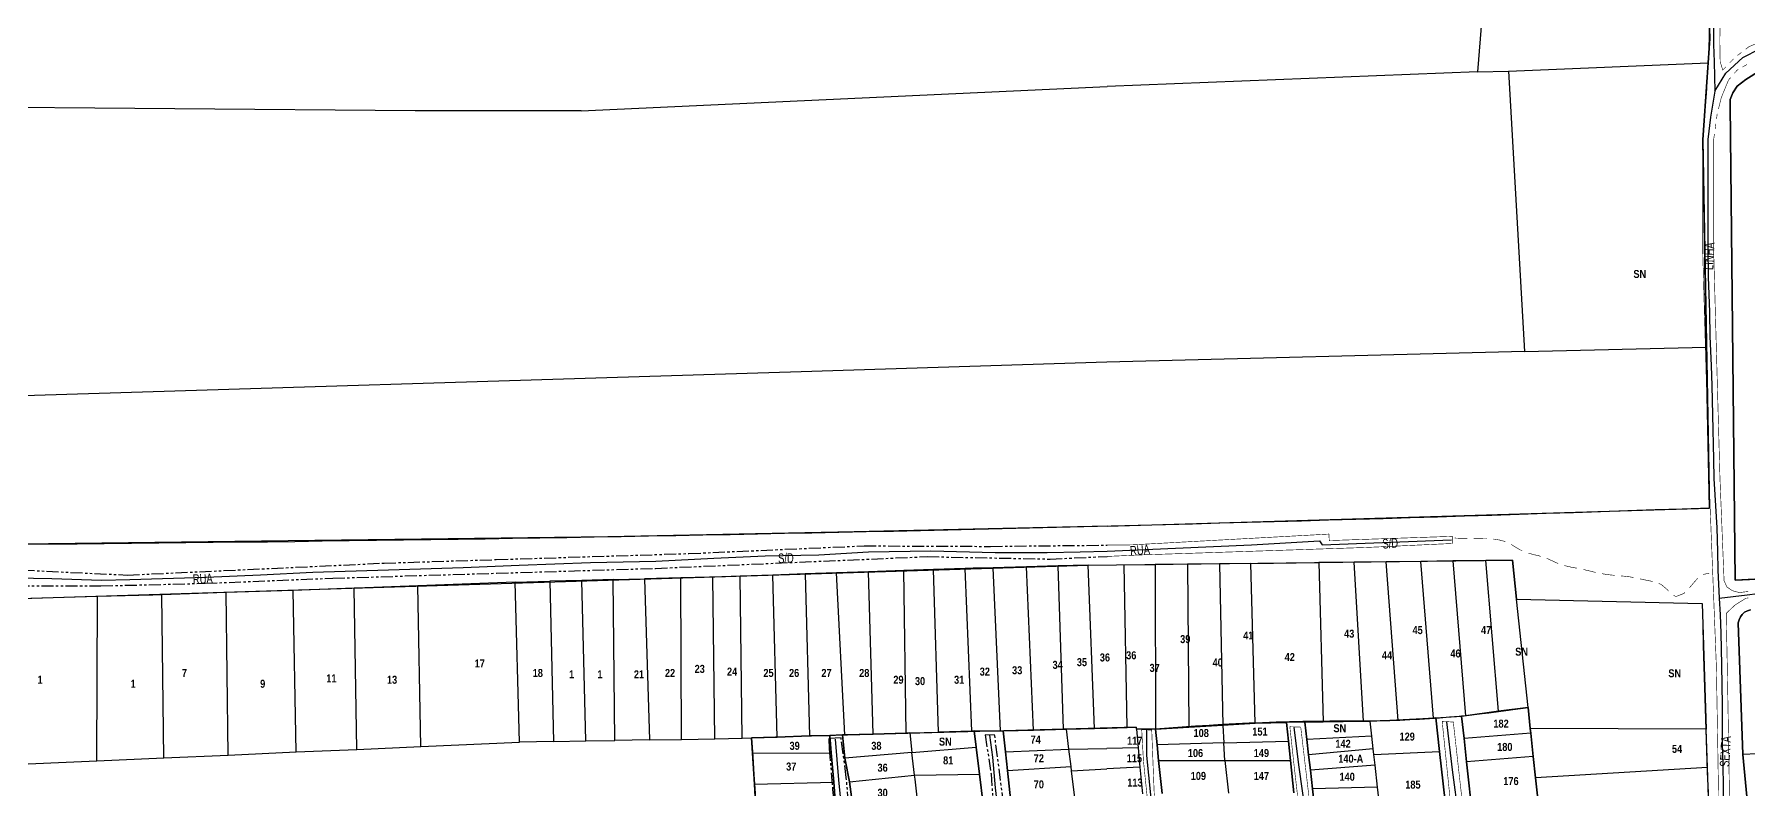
# Model space of a CAD drawing. Extents: x 204834 to 208707, y 4853033 to 4855981.
# Drawn here: x 206621 to 207156, y 4854505 to 4854741 of the extents above; entities that cross this region are included whole.
import ezdxf
from ezdxf.enums import TextEntityAlignment as Align

# ---------------------------------------------------------------- set-up
doc = ezdxf.new("R2010")
doc.units = 0
doc.header["$LTSCALE"] = 1.5
doc.header["$MEASUREMENT"] = 0
doc.linetypes.add('PHANTOMX2', pattern=[5, 2.5, -0.5, 0.5, -0.5, 0.5, -0.5])
doc.linetypes.add('TRACO_15', pattern=[3, 2, -1])
for name, color, linetype in [('CD-MALHA-LOTES', 40, 'CONTINUOUS'), ('RU-QUADRAS', 6, 'CONTINUOUS'), ('SV-CAMINHO-TRILHA', 20, 'CONTINUOUS'), ('SV-EIXO-ROD-ESTR', 7, 'CONTINUOUS'), ('SV-EIXO-RUA-N-PAV', 6, 'CONTINUOUS'), ('SV-EST-M-N-PAV', 1, 'PHANTOMX2'), ('SV-RUA-NAO-PAV-S-GUIA-C-GUIA', 7, 'PHANTOMX2'), ('SV-TXT-RUA-N-PAV-S-GUIA-C-GUIA', 7, 'CONTINUOUS'), ('Th_NmrPort', 7, 'CONTINUOUS')]:
    doc.layers.add(name, color=color, linetype=linetype)
doc.styles.add('ARIAL', font='ARIAL.TTF')
doc.styles.get("Standard").update_dxf_attribs({"font": 'swisscbo.ttf'})

msp = doc.modelspace()

# ---------------------------------------------------------------- linework, layer by layer
at = {"layer": 'CD-MALHA-LOTES', "linetype": 'Continuous'}
for p, q in [((207074.03, 4854762.62), (207071.32, 4854729.74)), ((207143.91, 4854740.16), (207143.1, 4854764.1)), ((207143.38, 4854732.59), (207143.91, 4854740.16)), ((207071.32, 4854729.74), (207081.01, 4854729.97)), ((207081.01, 4854729.97), (207143.38, 4854732.59)), ((207081.01, 4854729.97), (207086, 4854642.25)), ((207141.68, 4854708.51), (207143.38, 4854732.59)), ((207159.66, 4854730.14), (207155.2, 4854727.34)), ((206791.38, 4854717.5), (206955.62, 4854725.15)), ((207071.32, 4854729.74), (206955.62, 4854725.15)), ((207152.49, 4854725.24), (207151.09, 4854723.14)), ((207155.2, 4854727.34), (207152.49, 4854725.24)), ((207150.3, 4854721.04), (207150.21, 4854719.29)), ((207150.21, 4854719.29), (207151.79, 4854570.76)), ((207151.09, 4854723.14), (207150.3, 4854721.04)), ((207142.72, 4854643.67), (207141.68, 4854708.51)), ((207086, 4854642.25), (206955.6, 4854638.97)), ((207086, 4854642.25), (207142.72, 4854643.67)), ((207143.77, 4854593.33), (207142.72, 4854643.67)), ((206955.69, 4854587.66), (207143.77, 4854593.33)), ((206920.01, 4854574.69), (206913.77, 4854574.52)), ((206930.43, 4854574.98), (206920.01, 4854574.69)), ((206922.36, 4854523.65), (206920.01, 4854574.69)), ((206940.36, 4854575.26), (206930.43, 4854574.98)), ((206932.61, 4854523.93), (206930.43, 4854574.98)), ((206949.7, 4854575.52), (206940.36, 4854575.26)), ((206941.98, 4854524.18), (206940.36, 4854575.26)), ((206951.71, 4854524.44), (206949.7, 4854575.52)), ((206960.97, 4854575.56), (206970.65, 4854575.68)), ((206961.94, 4854524.73), (206960.97, 4854575.56)), ((206980.79, 4854575.8), (206970.65, 4854575.68)), ((206970.65, 4854575.68), (206970.72, 4854524.22)), ((206990.79, 4854575.92), (206980.79, 4854575.8)), ((206980.79, 4854575.8), (206981.15, 4854524.85)), ((207000.56, 4854576.04), (206990.79, 4854575.92)), ((206990.79, 4854575.92), (206991.78, 4854525.39)), ((207000.56, 4854576.04), (207021.75, 4854576.29)), ((207001.92, 4854526.12), (207000.56, 4854576.04)), ((207032.81, 4854576.42), (207021.75, 4854576.29)), ((207021.75, 4854576.29), (207023.1, 4854526.49)), ((207042.83, 4854576.55), (207032.81, 4854576.42)), ((207035.71, 4854526.7), (207032.81, 4854576.42)), ((207053.67, 4854576.68), (207042.83, 4854576.55)), ((207046.55, 4854526.91), (207042.83, 4854576.55)), ((207063.66, 4854576.8), (207053.67, 4854576.68)), ((207057.58, 4854527.67), (207053.67, 4854576.68)), ((207073.98, 4854576.92), (207063.66, 4854576.8)), ((207063.66, 4854576.8), (207067.55, 4854528.43)), ((207082.25, 4854577.02), (207073.98, 4854576.92)), ((207077.84, 4854529.8), (207073.98, 4854576.92)), ((207083.54, 4854564.81), (207082.25, 4854577.02)), ((207151.79, 4854570.76), (207251.79, 4854575.92)), ((206770.68, 4854570.2), (206740.35, 4854569.03)), ((206770.68, 4854570.2), (206781.58, 4854570.47)), ((206772.09, 4854520.2), (206770.68, 4854570.2)), ((206791.51, 4854570.72), (206781.58, 4854570.47)), ((206781.58, 4854570.47), (206782.71, 4854520.38)), ((206801.3, 4854570.96), (206791.51, 4854570.72)), ((206792.82, 4854520.54), (206791.51, 4854570.72)), ((206801.3, 4854570.96), (206811.13, 4854571.2)), ((206801.87, 4854520.69), (206801.3, 4854570.96)), ((206822.44, 4854571.48), (206811.13, 4854571.2)), ((206811.13, 4854571.2), (206812.71, 4854520.86)), ((206831.4, 4854571.7), (206822.44, 4854571.48)), ((206822.73, 4854521.03), (206822.44, 4854571.48)), ((206832.43, 4854571.74), (206831.4, 4854571.7)), ((206840.97, 4854572.03), (206832.43, 4854571.74)), ((206833.13, 4854521.2), (206832.43, 4854571.74)), ((206851.25, 4854572.38), (206840.97, 4854572.03)), ((206841.68, 4854521.36), (206840.97, 4854572.03)), ((206861.36, 4854572.73), (206851.25, 4854572.38)), ((206852.57, 4854521.73), (206851.25, 4854572.38)), ((206871.15, 4854573.06), (206861.36, 4854572.73)), ((206861.36, 4854572.73), (206862.64, 4854522.08)), ((206881.09, 4854573.4), (206871.15, 4854573.06)), ((206873.68, 4854522.42), (206871.15, 4854573.06)), ((206892.1, 4854573.78), (206881.09, 4854573.4)), ((206882.53, 4854522.69), (206881.09, 4854573.4)), ((206901.45, 4854574.1), (206892.1, 4854573.78)), ((206892.82, 4854523.01), (206892.1, 4854573.78)), ((206911.29, 4854574.43), (206901.45, 4854574.1)), ((206902.93, 4854523.32), (206901.45, 4854574.1)), ((206913.77, 4854574.52), (206911.29, 4854574.43)), ((206913.33, 4854523.64), (206911.29, 4854574.43)), ((206640.31, 4854565.67), (206599.7, 4854564.53)), ((206640.02, 4854514.28), (206640.31, 4854565.67)), ((206657.55, 4854566.16), (206640.31, 4854565.67)), ((206660.4, 4854566.26), (206657.55, 4854566.16)), ((206680.47, 4854566.93), (206660.4, 4854566.26)), ((206660.99, 4854515.22), (206660.4, 4854566.26)), ((206701.34, 4854567.62), (206680.47, 4854566.93)), ((206681.05, 4854516.12), (206680.47, 4854566.93)), ((206720.45, 4854568.26), (206701.34, 4854567.62)), ((206702.35, 4854517.08), (206701.34, 4854567.62)), ((206721.05, 4854568.28), (206720.45, 4854568.26)), ((206721.31, 4854517.87), (206720.45, 4854568.26)), ((206740.35, 4854569.03), (206721.05, 4854568.28)), ((206741.24, 4854518.78), (206740.35, 4854569.03)), ((207087.12, 4854531.04), (207083.54, 4854564.81)), ((207083.54, 4854564.81), (207141.49, 4854563.53)), ((207141.49, 4854563.53), (207142.77, 4854524.22)), ((207153.45, 4854559.33), (207153.02, 4854558.45)), ((207154.04, 4854560.11), (207153.45, 4854559.33)), ((207154.78, 4854560.76), (207154.04, 4854560.11)), ((207155.63, 4854561.25), (207154.78, 4854560.76)), ((207156.56, 4854561.57), (207155.63, 4854561.25)), ((207153.02, 4854558.45), (207152.77, 4854557.5)), ((207152.77, 4854557.5), (207154.19, 4854516.25)), ((207023.1, 4854526.49), (207017.42, 4854526.39)), ((207035.71, 4854526.7), (207023.1, 4854526.49)), ((207037.78, 4854526.74), (207035.71, 4854526.7)), ((207046.55, 4854526.91), (207037.78, 4854526.74)), ((207038.31, 4854522.02), (207037.78, 4854526.74)), ((207057.58, 4854527.67), (207046.55, 4854526.91)), ((207058.29, 4854527.72), (207057.58, 4854527.67)), ((207058.29, 4854527.72), (207066.35, 4854528.27)), ((207059.46, 4854517.22), (207058.29, 4854527.72)), ((207067.55, 4854528.43), (207066.35, 4854528.27)), ((207066.35, 4854528.27), (207067.12, 4854521.27)), ((207077.84, 4854529.8), (207067.55, 4854528.43)), ((207087.12, 4854531.04), (207077.84, 4854529.8)), ((207087.82, 4854524.44), (207087.12, 4854531.04)), ((206822.73, 4854521.03), (206833.13, 4854521.2)), ((206833.13, 4854521.2), (206841.68, 4854521.36)), ((206841.68, 4854521.36), (206844.57, 4854521.46)), ((206844.57, 4854521.46), (206852.57, 4854521.73)), ((206844.57, 4854521.46), (206844.83, 4854516.69)), ((206862.64, 4854522.08), (206852.57, 4854521.73)), ((206869.01, 4854522.28), (206862.64, 4854522.08)), ((206872.94, 4854522.4), (206869.01, 4854522.28)), ((206869.46, 4854516.84), (206869.01, 4854522.28)), ((206873.68, 4854522.42), (206872.94, 4854522.4)), ((206872.94, 4854522.4), (206873.71, 4854515.19)), ((206882.53, 4854522.69), (206873.68, 4854522.42)), ((206892.82, 4854523.01), (206882.53, 4854522.69)), ((206893.98, 4854523.05), (206892.82, 4854523.01)), ((206893.98, 4854523.05), (206902.93, 4854523.32)), ((206893.98, 4854523.05), (206894.68, 4854516.94)), ((206913.33, 4854523.64), (206902.93, 4854523.32)), ((206914.1, 4854523.65), (206913.33, 4854523.64)), ((206914.73, 4854518.55), (206914.1, 4854523.65)), ((206914.1, 4854523.65), (206922.36, 4854523.65)), ((206922.36, 4854523.65), (206923.14, 4854523.67)), ((206923.14, 4854523.67), (206932.61, 4854523.93)), ((206923.14, 4854523.67), (206923.86, 4854517.09)), ((206941.98, 4854524.18), (206932.61, 4854523.93)), ((206942.97, 4854524.21), (206941.98, 4854524.18)), ((206942.97, 4854524.21), (206951.71, 4854524.44)), ((206943.73, 4854518), (206942.97, 4854524.21)), ((206955.65, 4854524.55), (206951.71, 4854524.44)), ((206955.65, 4854524.55), (206961.94, 4854524.73)), ((206964.74, 4854524.81), (206961.94, 4854524.73)), ((206964.74, 4854524.81), (206964.8, 4854524.2)), ((206970.72, 4854524.22), (206964.8, 4854524.2)), ((206964.8, 4854524.2), (206965.33, 4854518.35)), ((206981.15, 4854524.85), (206970.72, 4854524.22)), ((206970.72, 4854524.22), (206971.22, 4854519.32)), ((206991.78, 4854525.39), (206981.15, 4854524.85)), ((207001.92, 4854526.12), (206991.78, 4854525.39)), ((206991.78, 4854525.39), (206992.1, 4854519.89)), ((207011.7, 4854526.3), (207001.92, 4854526.12)), ((207017.42, 4854526.39), (207011.7, 4854526.3)), ((207012.3, 4854520.44), (207011.7, 4854526.3)), ((207017.42, 4854526.39), (207018.04, 4854520.98)), ((207038.31, 4854522.02), (207018.04, 4854520.98)), ((207038.76, 4854518.07), (207038.31, 4854522.02)), ((207087.98, 4854522.98), (207067.12, 4854521.27)), ((207067.12, 4854521.27), (207067.92, 4854514.01)), ((207087.98, 4854522.98), (207087.82, 4854524.44)), ((207142.77, 4854524.22), (207087.82, 4854524.44)), ((207088.75, 4854515.71), (207087.98, 4854522.98)), ((207143.17, 4854512.18), (207142.77, 4854524.22)), ((206660.99, 4854515.22), (206681.05, 4854516.12)), ((206681.05, 4854516.12), (206702.35, 4854517.08)), ((206702.35, 4854517.08), (206721.31, 4854517.87)), ((206721.31, 4854517.87), (206741.24, 4854518.78)), ((206741.24, 4854518.78), (206772.09, 4854520.2)), ((206782.71, 4854520.38), (206772.09, 4854520.2)), ((206782.71, 4854520.38), (206792.82, 4854520.54)), ((206792.82, 4854520.54), (206801.87, 4854520.69)), ((206812.71, 4854520.86), (206801.87, 4854520.69)), ((206812.71, 4854520.86), (206822.73, 4854521.03)), ((206844.83, 4854516.69), (206869.46, 4854516.84)), ((206844.83, 4854516.69), (206845.37, 4854507.05)), ((206870.23, 4854507.62), (206869.46, 4854516.84)), ((206894.68, 4854516.94), (206873.71, 4854515.19)), ((206894.68, 4854516.94), (206914.73, 4854518.55)), ((206895.5, 4854509.88), (206894.68, 4854516.94)), ((206915.76, 4854510.18), (206914.73, 4854518.55)), ((206923.86, 4854517.09), (206943.73, 4854518)), ((206923.86, 4854517.09), (206924.5, 4854511.28)), ((206943.73, 4854518), (206955.6, 4854518.14)), ((206944.38, 4854512.59), (206943.73, 4854518)), ((206965.33, 4854518.35), (206955.6, 4854518.14)), ((206965.33, 4854518.35), (206965.89, 4854512.33)), ((206992.1, 4854519.89), (206971.22, 4854519.32)), ((206971.22, 4854519.32), (206971.73, 4854514.39)), ((206992.1, 4854519.89), (207012.3, 4854520.44)), ((206992.42, 4854514.39), (206992.1, 4854519.89)), ((207012.92, 4854514.39), (207012.3, 4854520.44)), ((207018.04, 4854520.98), (207018.58, 4854516.21)), ((207038.76, 4854518.07), (207018.58, 4854516.21)), ((207018.58, 4854516.21), (207019.13, 4854511.44)), ((207038.96, 4854516.25), (207038.76, 4854518.07)), ((207038.96, 4854516.25), (207059.46, 4854517.22)), ((207039.33, 4854512.99), (207038.96, 4854516.25)), ((207061.71, 4854497.03), (207059.46, 4854517.22)), ((207254.68, 4854521.03), (207154.19, 4854516.25)), ((207154.19, 4854516.25), (207156.07, 4854496.57)), ((206602.24, 4854512.7), (206640.02, 4854514.28)), ((206640.02, 4854514.28), (206660.99, 4854515.22)), ((206873.71, 4854515.19), (206875.17, 4854507.7)), ((206924.5, 4854511.28), (206944.38, 4854512.59)), ((206924.5, 4854511.28), (206925.57, 4854501.53)), ((206944.55, 4854511.22), (206944.38, 4854512.59)), ((206944.55, 4854511.22), (206955.59, 4854511.86)), ((206945.57, 4854502.79), (206944.55, 4854511.22)), ((206965.89, 4854512.33), (206955.59, 4854511.86)), ((206965.89, 4854512.33), (206966.66, 4854503.97)), ((206971.73, 4854514.39), (206992.42, 4854514.39)), ((206971.73, 4854514.39), (206972.79, 4854504.09)), ((206992.42, 4854514.39), (207012.92, 4854514.39)), ((206992.42, 4854514.39), (206993.6, 4854504.21)), ((207013.95, 4854504.33), (207012.92, 4854514.39)), ((207039.33, 4854512.99), (207019.13, 4854511.44)), ((207019.13, 4854511.44), (207019.8, 4854505.57)), ((207040.11, 4854506.13), (207039.33, 4854512.99)), ((207088.75, 4854515.71), (207067.92, 4854514.01)), ((207067.92, 4854514.01), (207069.88, 4854496.12)), ((207089.46, 4854508.98), (207088.75, 4854515.71)), ((207143.17, 4854512.18), (207089.46, 4854508.98)), ((207144.3, 4854477.49), (207143.17, 4854512.18)), ((206845.37, 4854507.05), (206870.23, 4854507.62)), ((206845.37, 4854507.05), (206845.92, 4854497.19)), ((206871.05, 4854497.64), (206870.23, 4854507.62)), ((206875.17, 4854507.7), (206895.5, 4854509.88)), ((206875.17, 4854507.7), (206876.5, 4854497.65)), ((206895.5, 4854509.88), (206915.76, 4854510.18)), ((206895.65, 4854508.61), (206895.5, 4854509.88)), ((206896.73, 4854499.2), (206895.65, 4854508.61)), ((206916.93, 4854500.74), (206915.76, 4854510.18)), ((207040.11, 4854506.13), (207019.8, 4854505.57)), ((207019.8, 4854505.57), (207020.64, 4854498.19)), ((207040.92, 4854498.95), (207040.11, 4854506.13)), ((207090.66, 4854497.63), (207089.46, 4854508.98))]:
    msp.add_line(p, q, dxfattribs=at)
for points in [[(206791.38, 4854717.5), (206739.52, 4854717.5), (206589.22, 4854718.79)], [(206955.6, 4854638.97), (206860.02, 4854635.96), (206596.85, 4854627.77)], [(206955.69, 4854587.66), (206876.61, 4854585.95), (206799.65, 4854584.39), (206599.9, 4854581.83), (206596.85, 4854627.77)]]:
    msp.add_lwpolyline(points, dxfattribs=at)
at = {"layer": 'RU-QUADRAS', "linetype": 'Continuous'}
msp.add_lwpolyline([(207765.11, 4855677.7), (207492.61, 4855318.8), (207423.34, 4855230.19), (207406.2, 4855209.51), (207361.13, 4855144.55), (207306.47, 4855044.4, 0.024091), (207221.82, 4854982.11), (207202.9, 4854971.34), (207200.49, 4854973.29), (207194.78, 4854971.12), (207194.49, 4854967.46), (207131.04, 4854944.42), (207136.87, 4854891.21), (207140.83, 4854831.25), (207143.91, 4854740.16), (207141.68, 4854708.51), (207143.77, 4854593.33, -0.006933), (206599.9, 4854581.83)], format="xyb", dxfattribs=at)
for points in [[(207251.79, 4854575.92), (207151.79, 4854570.76), (207150.21, 4854719.29), (207150.21, 4854719.29), (207150.3, 4854721.04), (207151.09, 4854723.14), (207152.49, 4854725.24), (207155.2, 4854727.34), (207159.66, 4854730.14)], [(207156.07, 4854496.57), (207154.19, 4854516.25), (207152.77, 4854557.5), (207153.02, 4854558.45), (207153.45, 4854559.33), (207154.04, 4854560.11), (207154.78, 4854560.76), (207155.63, 4854561.25), (207156.56, 4854561.57)], [(207020.64, 4854498.19), (207019.8, 4854505.57), (207019.13, 4854511.44), (207018.58, 4854516.21), (207018.04, 4854520.98), (207017.42, 4854526.39), (207017.42, 4854526.39), (207023.1, 4854526.49), (207035.71, 4854526.7), (207037.78, 4854526.74), (207058.29, 4854527.71), (207059.46, 4854517.22), (207061.71, 4854497.03)], [(207069.88, 4854496.12), (207067.92, 4854514.01), (207067.12, 4854521.27), (207066.35, 4854528.27), (207066.35, 4854528.27), (207087.12, 4854531.04), (207087.82, 4854524.44), (207087.98, 4854522.98), (207088.75, 4854515.71), (207089.46, 4854508.98), (207090.66, 4854497.63)], [(206846.19, 4854497.19), (206845.53, 4854507.05), (206844.88, 4854516.69), (206844.57, 4854521.46), (206844.57, 4854521.46), (206852.57, 4854521.73), (206862.64, 4854522.08), (206869.01, 4854522.28), (206869.46, 4854516.84), (206870.23, 4854507.62), (206871.05, 4854497.64)], [(206876.5, 4854497.65), (206875.17, 4854507.7), (206873.71, 4854515.19), (206872.94, 4854522.4), (206872.94, 4854522.4), (206873.68, 4854522.42), (206882.53, 4854522.69), (206892.82, 4854523.01), (206893.98, 4854523.05), (206902.93, 4854523.32), (206914.1, 4854523.65), (206914.73, 4854518.55), (206915.76, 4854510.18), (206916.93, 4854500.74)], [(206925.57, 4854501.53), (206924.5, 4854511.28), (206923.86, 4854517.09), (206923.14, 4854523.67), (206923.14, 4854523.67), (206932.61, 4854523.93), (206942.97, 4854524.21), (206951.71, 4854524.44), (206955.65, 4854524.55), (206961.94, 4854524.73), (206964.74, 4854524.81), (206964.8, 4854524.2), (206965.33, 4854518.35), (206965.89, 4854512.33), (206966.66, 4854503.97)], [(206972.79, 4854504.09), (206971.73, 4854514.39), (206971.22, 4854519.32), (206970.72, 4854524.22), (206970.72, 4854524.22), (206981.15, 4854524.86), (206991.78, 4854525.5), (207001.92, 4854526.12), (207011.7, 4854526.3), (207012.3, 4854520.44), (207012.92, 4854514.39), (207013.95, 4854504.33)]]:
    msp.add_lwpolyline(points, dxfattribs=at)
msp.add_lwpolyline([(206599.7, 4854564.53), (206949.7, 4854575.52), (207082.25, 4854577.02), (207083.54, 4854564.81), (207141.49, 4854563.53, 0.005177), (207149.65, 4854353.15), (207106.28, 4854350.26), (207087.12, 4854531.04, -0.039561), (207037.78, 4854526.74, 0.021771), (206970.72, 4854524.22), (206964.8, 4854524.2), (206964.74, 4854524.81), (206844.57, 4854521.46, -0.004778), (206854.66, 4854337.36, -0.005514), (206610.31, 4854324.49, 0.003795)], format="xyb", close=True, dxfattribs=at)
at = {"layer": 'SV-CAMINHO-TRILHA', "linetype": 'TRACO_15', "ltscale": 0.5, "const_width": 0.18}
for points in [[(207064.15, 4854583.97), (207065.15, 4854583.92)], [(207065.15, 4854583.92), (207065.66, 4854583.9)], [(207065.66, 4854583.9), (207067.15, 4854583.87)], [(207067.15, 4854583.87), (207067.16, 4854583.87)], [(207067.16, 4854583.87), (207068.15, 4854583.87)], [(207070.15, 4854583.87), (207072.15, 4854583.86)], [(207072.15, 4854583.86), (207072.37, 4854583.86)], [(207072.37, 4854583.86), (207073.15, 4854583.84)], [(207073.15, 4854583.84), (207073.87, 4854583.82)], [(207073.87, 4854583.82), (207074.15, 4854583.8)], [(207076.14, 4854583.64), (207076.62, 4854583.61)], [(207076.62, 4854583.61), (207077.13, 4854583.53)], [(207077.13, 4854583.53), (207078.11, 4854583.37)], [(207078.11, 4854583.37), (207079.09, 4854583.12)], [(207079.09, 4854583.12), (207079.57, 4854582.99)], [(207079.57, 4854582.99), (207080.03, 4854582.78)], [(207081.85, 4854581.96), (207081.94, 4854581.92)], [(207081.94, 4854581.92), (207082.71, 4854581.45)], [(207082.71, 4854581.45), (207083.23, 4854581.13)], [(207083.23, 4854581.13), (207084.42, 4854580.41)], [(207084.42, 4854580.41), (207084.52, 4854580.35)], [(207084.52, 4854580.35), (207085.31, 4854579.96)], [(207087.18, 4854579.27), (207088.14, 4854579)], [(207088.14, 4854579), (207088.92, 4854578.77)], [(207088.92, 4854578.77), (207090.08, 4854578.52)], [(207090.08, 4854578.52), (207090.4, 4854578.45)], [(207090.4, 4854578.45), (207091.04, 4854578.24)], [(207092.94, 4854577.61), (207093.17, 4854577.53)], [(207093.17, 4854577.53), (207093.86, 4854577.22)], [(207093.86, 4854577.22), (207094.54, 4854576.91)], [(207094.54, 4854576.91), (207095.67, 4854576.37)], [(207095.67, 4854576.37), (207095.9, 4854576.27)], [(207095.9, 4854576.27), (207096.59, 4854575.99)], [(207098.49, 4854575.36), (207100.43, 4854574.9)], [(207100.43, 4854574.9), (207100.62, 4854574.85)], [(207100.62, 4854574.85), (207101.41, 4854574.71)], [(207101.41, 4854574.71), (207102.11, 4854574.6)], [(207102.11, 4854574.6), (207102.4, 4854574.54)], [(207104.36, 4854574.14), (207104.55, 4854574.11)], [(207104.55, 4854574.11), (207107.28, 4854573.45)], [(207107.28, 4854573.45), (207107.46, 4854573.4)], [(207107.46, 4854573.4), (207108.25, 4854573.23)], [(207110.21, 4854572.83), (207111.2, 4854572.66)], [(207111.2, 4854572.66), (207111.33, 4854572.64)], [(207111.33, 4854572.64), (207112.19, 4854572.52)], [(207112.19, 4854572.52), (207112.82, 4854572.44)], [(207112.82, 4854572.44), (207114.18, 4854572.31)], [(207116.17, 4854572.13), (207116.88, 4854572.07)], [(207116.88, 4854572.07), (207118.16, 4854571.92)], [(207118.16, 4854571.92), (207119.03, 4854571.82)], [(207119.03, 4854571.82), (207120.13, 4854571.6)], [(207122.09, 4854571.21), (207123.07, 4854570.99)], [(207123.07, 4854570.99), (207123.43, 4854570.91)], [(207123.43, 4854570.91), (207125.03, 4854570.59)], [(207125.03, 4854570.59), (207125.92, 4854570.42)], [(207125.92, 4854570.42), (207126.01, 4854570.39)], [(207127.91, 4854569.81), (207128.76, 4854569.44)], [(207128.76, 4854569.44), (207130.33, 4854568.08)], [(207137.51, 4854568.39), (207138.8, 4854569.91)], [(207138.8, 4854569.91), (207138.94, 4854570.07)], [(207138.94, 4854570.07), (207139.47, 4854570.66)], [(207139.47, 4854570.66), (207139.96, 4854571.22)], [(207139.96, 4854571.22), (207140.17, 4854571.37)], [(207141.78, 4854572.55), (207141.8, 4854572.57)], [(207141.8, 4854572.57), (207142.75, 4854572.78)], [(207142.75, 4854572.78), (207143.72, 4854572.99)], [(207143.72, 4854572.99), (207143.72, 4854572.99)], [(207130.33, 4854568.08), (207130.56, 4854567.89)], [(207130.56, 4854567.89), (207131.03, 4854567.37)], [(207132.56, 4854566.11), (207133.27, 4854565.65)], [(207133.27, 4854565.65), (207135.28, 4854566.44)], [(207135.28, 4854566.44), (207135.78, 4854566.64)], [(207135.78, 4854566.64), (207136.11, 4854566.96)]]:
    msp.add_lwpolyline(points, dxfattribs=at)
at = {"layer": 'SV-EIXO-ROD-ESTR'}
msp.add_lwpolyline([(207140.21, 4854871.15), (207140.97, 4854853.33), (207142.23, 4854834.38), (207144.08, 4854810.22), (207145.09, 4854798.12), (207145.42, 4854792.37), (207145.67, 4854785.14), (207145.67, 4854777.16), (207145.42, 4854769.47), (207145.34, 4854759.39), (207145.09, 4854746.07), (207145, 4854738.25), (207145.25, 4854732.87), (207145.34, 4854728.29), (207145.51, 4854723.67)], dxfattribs=at)
at = {"layer": 'SV-EIXO-RUA-N-PAV'}
for points in [[(207145.51, 4854723.67), (207148.86, 4854729.28), (207154.17, 4854734.17), (207159.48, 4854736.92)], [(207145.51, 4854723.67), (207144.16, 4854715.61), (207143.32, 4854708.55), (207143.24, 4854701.95), (207143.24, 4854694.81), (207143.24, 4854688.09), (207143.24, 4854674.77), (207143.41, 4854665.69), (207143.83, 4854654.64), (207143.91, 4854647), (207144.33, 4854637.88), (207144.5, 4854631.58), (207144.75, 4854622.5), (207145, 4854608.51), (207145.17, 4854602.54), (207145.42, 4854597.5), (207146.09, 4854587.12), (207146.26, 4854579.81), (207146.43, 4854573.93), (207146.84, 4854565.18), (207147.11, 4854559.96), (207147.36, 4854554.23), (207147.52, 4854544.35), (207147.78, 4854531.67), (207147.78, 4854519.86), (207147.94, 4854512.88), (207148.2, 4854499.9)], [(206955.65, 4854579.91), (207000.76, 4854581.87), (207021.95, 4854583.1), (207022.83, 4854581.87), (207063.26, 4854583.45)], [(206591.48, 4854570.27), (206608.83, 4854571.63), (206626.03, 4854571.32), (206641.5, 4854570.85), (206650.41, 4854571.01), (206674.17, 4854571.79), (206691.21, 4854572.42), (206707.55, 4854573.35), (206731.15, 4854573.98), (206754.44, 4854574.76), (206772.03, 4854575.54), (206794.23, 4854576.32), (206814.7, 4854576.79), (206832.76, 4854577.73), (206848.86, 4854578.36), (206865.59, 4854578.67), (206881.14, 4854579.61), (206900.52, 4854579.92), (206920.69, 4854579.45), (206936.95, 4854579.45), (206947.26, 4854579.61), (206955.65, 4854579.91)], [(207146.84, 4854565.18), (207155.58, 4854566.19), (207158.83, 4854566.62)], [(207082.09, 4854344.01), (207081.58, 4854350.58), (207080.57, 4854363.92), (207078.81, 4854377.39), (207077.05, 4854391.74), (207075.98, 4854404.3), (207074.8, 4854419.11), (207073.41, 4854433.52), (207071.24, 4854448.03), (207069.46, 4854462.25), (207067.69, 4854477.85), (207065.52, 4854496.7), (207063.54, 4854511.51), (207061.76, 4854526.52)], [(206890.42, 4854334.07), (206889.87, 4854339.93), (206888.23, 4854360.31), (206886.6, 4854375.78), (206885.14, 4854393.26), (206884.59, 4854402.54), (206883.32, 4854416.28), (206880.77, 4854435.21), (206877.5, 4854457.32), (206874.95, 4854480.43), (206873.31, 4854493.72), (206871.85, 4854508.37), (206870.76, 4854521.11)], [(206939.19, 4854337.38), (206938.83, 4854345.21), (206938.65, 4854355.58), (206937.74, 4854362.13), (206936.28, 4854372.87), (206933.92, 4854387.25), (206931.55, 4854401.26), (206929.91, 4854413.91), (206928.82, 4854424.47), (206927.36, 4854436.84), (206926.64, 4854447.58), (206925, 4854465.51), (206923.54, 4854478.79), (206922.27, 4854493.54), (206920.81, 4854505.82), (206919.9, 4854515.47), (206918.99, 4854522.38)], [(206986.02, 4854340.19), (206984.86, 4854353.4), (206983.58, 4854369.98), (206982.31, 4854388.06), (206980.34, 4854400.4), (206978.72, 4854411.53), (206977.79, 4854418.48), (206974.78, 4854445.95), (206973.73, 4854461.13), (206972.69, 4854474), (206971.65, 4854481.99), (206970.26, 4854493.99), (206969.33, 4854503.73), (206968.05, 4854515.95), (206968.05, 4854523.95)], [(207033.86, 4854342.15), (207033.61, 4854350.99), (207032.74, 4854361.38), (207031.1, 4854377.08), (207029.78, 4854394.68), (207028.04, 4854407.16), (207026.56, 4854418.17), (207024.98, 4854430.09), (207023.65, 4854442.58), (207021.61, 4854461.85), (207019.82, 4854480.21), (207017.63, 4854498.28), (207015.66, 4854512.3), (207014.08, 4854524.74)]]:
    msp.add_lwpolyline(points, dxfattribs=at)
at = {"layer": 'SV-EST-M-N-PAV', "linetype": 'PHANTOMX2', "const_width": 0.18}
for points in [[(207143.19, 4854729.21), (207143.6, 4854739.51), (207143.87, 4854759.27), (207143.71, 4854766.16), (207143.82, 4854777.6), (207143.88, 4854792.35), (207142.6, 4854810.25), (207140.53, 4854835.81), (207139.22, 4854853.76), (207138.6, 4854871.15)], [(207147.94, 4854730.26), (207147.13, 4854732.96), (207147.02, 4854739.41), (207147.32, 4854759.03), (207147.19, 4854764.36), (207147.16, 4854773.77), (207147.3, 4854792.46), (207146.01, 4854810.51), (207143.93, 4854836.07), (207142.63, 4854853.95), (207142.01, 4854871.15)]]:
    msp.add_lwpolyline(points, dxfattribs=at)
at = {"layer": 'SV-RUA-NAO-PAV-S-GUIA-C-GUIA', "const_width": 0.18}
for points in [[(207164.34, 4854740.89), (207161.46, 4854739.89), (207156.15, 4854737.61), (207155.11, 4854736.82)], [(207153.83, 4854735.84), (207152.54, 4854734.86)], [(207148.95, 4854731.32), (207147.94, 4854730.26)], [(207151.3, 4854733.79), (207150.12, 4854732.55)], [(207151.57, 4854729.28), (207152.42, 4854730.26), (207152.76, 4854730.46)], [(207154.13, 4854731.24), (207155.51, 4854732.02)], [(207143.19, 4854729.21), (207142.96, 4854723.32), (207142.59, 4854719.1)], [(207146.59, 4854718.13), (207147.53, 4854721.8), (207149.73, 4854727.17), (207150.43, 4854727.97)], [(207142.18, 4854714.35), (207142.04, 4854712.77)], [(207142.46, 4854717.52), (207142.32, 4854715.93)], [(207145.99, 4854715.04), (207146.21, 4854716.61)], [(207141.91, 4854711.19), (207141.7, 4854708.81), (207141.67, 4854673.99), (207143.64, 4854602.8), (207145.94, 4854544.05), (207146.37, 4854519.59), (207147.01, 4854478.69)], [(207155.94, 4854567.26), (207153.11, 4854566.92), (207150.96, 4854567.5), (207149.21, 4854568.69), (207148.35, 4854570.65), (207147.06, 4854602.92), (207145.09, 4854674.04), (207145.12, 4854708.66), (207145.35, 4854710.35)], [(207145.57, 4854711.91), (207145.78, 4854713.48)], [(206955.64, 4854578.22), (206965.78, 4854578.68), (207036.68, 4854581.03), (207063.45, 4854582.27), (207063.45, 4854584.5), (207025.03, 4854583.18), (207024.91, 4854585.21), (206963.34, 4854581.84), (206955.64, 4854581.76)], [(207159.09, 4854350.19), (207158.12, 4854351.64), (207157.86, 4854358.02), (207154.94, 4854392.32), (207154.15, 4854409.34), (207153.24, 4854428.78), (207150.42, 4854478.78), (207149.78, 4854519.65), (207149.35, 4854544.15), (207149.02, 4854560.42), (207151.86, 4854563.1), (207155.22, 4854565.16), (207155.89, 4854565.23)], [(207067.35, 4854494.55), (207063.78, 4854526.43), (207060.3, 4854526.67), (207063.84, 4854491.96)], [(206977.97, 4854439.74), (206975.87, 4854459.45), (206974.38, 4854474.82), (206970.34, 4854504.2), (206969.57, 4854523.93), (206966.44, 4854524.09), (206966.98, 4854514.33), (206968.43, 4854500.33), (206969.76, 4854484.05), (206971.84, 4854464.62), (206972.85, 4854446.41), (206977.14, 4854409.77), (206977.82, 4854405.9), (206980.44, 4854387.43), (206981.26, 4854375.32), (206983.39, 4854349.31), (206983.61, 4854345.66), (206982.7, 4854342.52), (206966.28, 4854341.94), (206955.64, 4854341.22)], [(207019.22, 4854498.51), (207016.12, 4854524.85), (207012.72, 4854524.97), (207013.98, 4854513.37), (207017.56, 4854482.27)]]:
    msp.add_lwpolyline(points, dxfattribs=at)
at = {"layer": 'SV-RUA-NAO-PAV-S-GUIA-C-GUIA'}
for points in [[(206594.42, 4854575.03), (206649.69, 4854572.39), (206729.76, 4854576.13), (206764.81, 4854577.24), (206825.01, 4854579.13), (206879.7, 4854581.53), (206919.25, 4854581.36), (206955.64, 4854581.76)], [(206607.78, 4854569.05), (206641.34, 4854569), (206673.85, 4854569.82), (206713.78, 4854571.42), (206764.86, 4854572.98), (206814.59, 4854574.49), (206899.42, 4854578.16), (206937.84, 4854577.4), (206955.64, 4854578.22)], [(206885.66, 4854408.46), (206884.91, 4854417.96), (206882.44, 4854434.93), (206880.9, 4854450.37), (206878.31, 4854468.33), (206876.19, 4854485.93), (206874.17, 4854509.09), (206872.54, 4854521.46), (206868.76, 4854521.3), (206868.82, 4854518.07), (206869.9, 4854505.4), (206872.43, 4854482.29), (206875.15, 4854459.53), (206878.87, 4854435.22), (206882.17, 4854409.15), (206882.23, 4854408.45), (206885.33, 4854372.5), (206887.85, 4854340.13), (206887.77, 4854337.88), (206886.06, 4854336.3), (206856.57, 4854334.04), (206795.09, 4854331.22)], [(206929.19, 4854438.86), (206928.6, 4854444.54), (206927.12, 4854462.34), (206925.37, 4854478.86), (206923.33, 4854500.7), (206920.52, 4854522.36), (206917.56, 4854522.4), (206919.37, 4854510.2), (206920.79, 4854490.19), (206922.77, 4854466.51), (206925.73, 4854432.22), (206928.12, 4854413.43), (206928.77, 4854408.6), (206931.23, 4854390.51), (206935.73, 4854365.16), (206936.74, 4854343.85), (206936.49, 4854341.88), (206934.87, 4854339.79), (206910.24, 4854338.15), (206893.3, 4854336.85), (206892.32, 4854338.79), (206891.97, 4854341.02), (206885.66, 4854408.46)]]:
    msp.add_lwpolyline(points, dxfattribs=at)

# ---------------------------------------------------------------- texts
at = {"layer": 'SV-TXT-RUA-N-PAV-S-GUIA-C-GUIA', "style": 'ARIAL', "width": 0.7}
for s, rotation, p in [('LINHA', 87, (207144.94, 4854667.73)), ('RUA', 5, (206962.93, 4854578.44)), ('S/D', 5, (207041.75, 4854580.62)), ('S/D', 2, (206852.91, 4854576.11)), ('RUA', 3, (206670.13, 4854569.57)), ('SEXTA', 87, (207149.98, 4854512.36))]:
    msp.add_text(s, height=3, rotation=rotation, dxfattribs=at).set_placement(p)
at = {"layer": 'Th_NmrPort', "color": 1}
for s, p in [('SN', (207120.04, 4854666.53)), ('39', (206978.46, 4854552.38)), ('41', (206998.15, 4854553.5)), ('43', (207029.66, 4854554.07)), ('45', (207051.04, 4854555.19)), ('47', (207072.43, 4854555.19)), ('36', (206953.36, 4854546.64)), ('36', (206961.58, 4854547.31)), ('42', (207011.09, 4854546.75)), ('44', (207041.48, 4854547.31)), ('46', (207062.86, 4854547.88)), ('SN', (207083.12, 4854548.44)), ('7', (206666.63, 4854541.79)), ('17', (206758.08, 4854544.75)), ('18', (206776.21, 4854541.79)), ('1', (206787.58, 4854541.36)), ('1', (206796.43, 4854541.36)), ('21', (206807.81, 4854541.36)), ('22', (206817.51, 4854541.79)), ('23', (206826.78, 4854543.06)), ('24', (206836.89, 4854542.21)), ('25', (206848.27, 4854541.79)), ('26', (206856.28, 4854541.79)), ('27', (206866.39, 4854541.79)), ('28', (206878.19, 4854541.79)), ('32', (206915.84, 4854542.21)), ('33', (206925.95, 4854542.63)), ('34', (206938.59, 4854544.32)), ('35', (206946.18, 4854545.17)), ('37', (206968.89, 4854543.38)), ('40', (206988.59, 4854545.06)), ('SN', (207130.95, 4854541.69)), ('1', (206621.54, 4854539.67)), ('1', (206650.62, 4854538.41)), ('9', (206691.08, 4854538.41)), ('11', (206711.73, 4854540.1)), ('13', (206730.69, 4854539.67)), ('29', (206888.86, 4854539.67)), ('30', (206895.61, 4854539.25)), ('31', (206907.83, 4854539.67)), ('182', (207076.3, 4854525.95)), ('SN', (206903.11, 4854520.32)), ('74', (206931.73, 4854520.98)), ('117', (206961.88, 4854520.61)), ('108', (206982.64, 4854523.01)), ('151', (207000.98, 4854523.46)), ('SN', (207026.33, 4854524.51)), ('129', (207046.98, 4854521.89)), ('39', (206856.44, 4854519.01)), ('38', (206881.97, 4854519.02)), ('81', (206904.41, 4854514.45)), ('72', (206932.71, 4854515.11)), ('115', (206961.77, 4854515.11)), ('106', (206980.85, 4854516.75)), ('149', (207001.43, 4854516.75)), ('142', (207026.94, 4854519.64)), ('140-A', (207027.85, 4854514.97)), ('180', (207077.48, 4854518.66)), ('54', (207132.07, 4854518.05)), ('37', (206855.37, 4854512.54)), ('36', (206883.92, 4854512.17)), ('109', (206981.75, 4854509.6)), ('147', (207001.43, 4854509.6)), ('140', (207028.23, 4854509.34)), ('30', (206883.92, 4854504.34)), ('70', (206932.71, 4854506.95)), ('113', (206961.95, 4854507.53)), ('185', (207048.77, 4854506.87)), ('176', (207079.39, 4854507.98))]:
    msp.add_text(s, height=2.5, dxfattribs=at).set_placement(p, align=Align.MIDDLE_LEFT)

doc.saveas('drawing.dxf')
